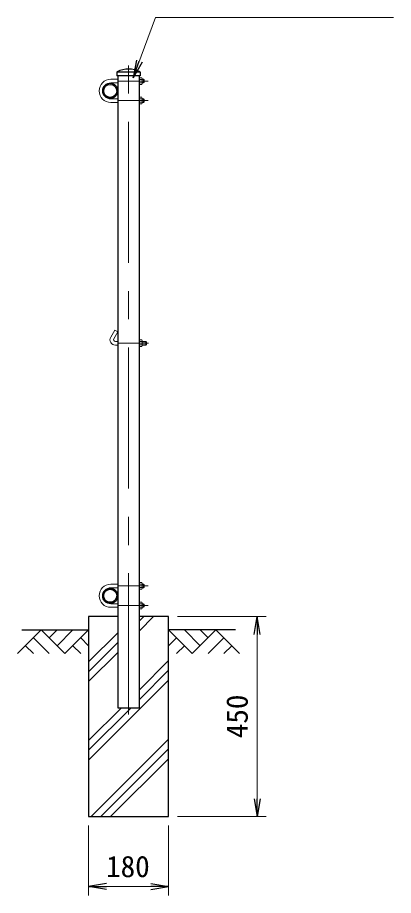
# Model space of a CAD drawing. Units: millimetres, scale not verified. Extents: x -4200 to 4200, y -2970 to 2970.
# Drawn here: x -293 to 552, y -1167 to 808 of the extents above; entities that cross this region are included whole.
import ezdxf
from ezdxf.enums import TextEntityAlignment as Align

# ---------------------------------------------------------------- set-up
doc = ezdxf.new("R2010")
doc.units = ezdxf.units.MM
doc.header["$LTSCALE"] = 10
doc.linetypes.add('USER1', pattern=[50.8, 31.75, -6.35, 6.35, -6.35])
for name, color, linetype, lineweight in [('0-0_D-STR1', 1, 'Continuous', 25), ('0-1_D-STR3', 3, 'Continuous', 13), ('0-2_D-BMK', 2, 'USER1', 13), ('0-3_D-STR-DIM', 7, 'Continuous', 13), ('0-6_D-STR4', 7, 'Continuous', 25), ('0-7_D-BGD', 7, 'Continuous', 25), ('0-8_D-DCR-HCH', 7, 'Continuous', 13), ('0-9_D-STR-TXT', 7, 'Continuous', 13)]:
    doc.layers.add(name, color=color, linetype=linetype, lineweight=lineweight)
doc.layers.add('0-4_0', color=7, linetype='Continuous')
doc.styles.add('ＭＳ ゴシック', font='')
doc.styles.get('ＭＳ ゴシック').set_extended_font_data('MS Gothic')

# ---------------------------------------------------------------- blocks, each defined once
blk = doc.blocks.new('_Open')
at = {"layer": '0-4_0'}
blk.add_line((-10, 1.667), (0, 0), dxfattribs=at)
blk.add_lwpolyline([(-10, -1.667), (0, 0), (-10, 0)], dxfattribs=at)

msp = doc.modelspace()

# ---------------------------------------------------------------- linework, layer by layer
at = {"layer": '0-0_D-STR1'}
for p, q in [((-69.57, 685.33), (-69.57, 677)), ((-17.37, 685), (-69.57, 685)), ((-17.37, 677), (-69.57, 677)), ((-17.37, 685.33), (-17.37, 677))]:
    msp.add_line(p, q, dxfattribs=at)
msp.add_lwpolyline([(-67.77, 677), (-67.77, -745), (-19.17, -745), (-19.17, 677)], dxfattribs=at)
for centre, radius in [((-84.77, 643), 17), ((-84.77, 643), 14.7), ((-84.77, -493), 17), ((-84.77, -493), 14.7)]:
    msp.add_circle(centre, radius, dxfattribs=at)
for centre, radius, start, end in [((-43.47, 632.66), 59.34, 64.40505, 115.59495), ((-68.57, 685.33), 1, 122.29827, 180), ((-18.37, 685.33), 1, 0, 57.70173)]:
    msp.add_arc(centre, radius, start, end, dxfattribs=at)
at = {"layer": '0-1_D-STR3'}
for p, q in [((-19.17, 672.5), (-13.37, 672.5)), ((-19.17, 672.5), (-19.17, 657.5)), ((-83.77, 669), (-67.77, 669)), ((-83.77, 661), (-67.77, 661)), ((-13.37, 668.75), (-19.17, 668.75)), ((-13.37, 661.25), (-19.17, 661.25)), ((-19.17, 657.5), (-13.37, 657.5)), ((-12.67, 670.92), (-12.67, 659.35)), ((-12.67, 669), (-9.97, 669)), ((-12.67, 668.3), (-9.27, 668.3)), ((-12.67, 661.7), (-9.27, 661.7)), ((-12.67, 661), (-9.97, 661)), ((-9.97, 661), (-8.77, 662.2)), ((-8.77, 667.8), (-8.77, 662.2)), ((-83.77, 625), (-67.77, 625)), ((-83.77, 617), (-67.77, 617)), ((-13.37, 624.75), (-19.17, 624.75)), ((-13.37, 617.25), (-19.17, 617.25)), ((-19.17, 613.5), (-13.37, 613.5)), ((-12.67, 615.08), (-12.67, 626.65)), ((-12.67, 625), (-10.34, 625)), ((-12.67, 624.3), (-9.64, 624.3)), ((-12.67, 617.7), (-9.64, 617.7)), ((-12.67, 617), (-10.34, 617)), ((-8.77, 623.8), (-9.97, 625)), ((-9.97, 625), (-9.97, 617)), ((-9.97, 617), (-8.77, 618.2)), ((-8.77, 623.8), (-8.77, 618.2)), ((-74.7, 104.59), (-83.7, 89)), ((-67.77, 100.59), (-76.77, 85)), ((-67.77, 100.59), (-74.7, 104.59)), ((-19.17, 82.5), (-19.17, 67.5)), ((-19.17, 82.5), (-13.37, 82.5)), ((-12.67, 80.92), (-12.67, 69.35)), ((-73.31, 79), (-67.77, 79)), ((-73.31, 71), (-67.77, 71)), ((-13.37, 78.75), (-19.17, 78.75)), ((-13.37, 71.25), (-19.17, 71.25)), ((-19.17, 67.5), (-13.37, 67.5)), ((-12.67, 79), (-4.51, 79)), ((-12.67, 78.3), (-3.81, 78.3)), ((-12.67, 71.7), (-3.81, 71.7)), ((-12.67, 71), (-4.51, 71)), ((-4.51, 79), (-4.51, 71)), ((-3.31, 77.8), (-4.51, 79)), ((-4.51, 71), (-3.31, 72.2)), ((-3.31, 77.8), (-3.31, 72.2)), ((-83.77, -467), (-67.77, -467)), ((-19.17, -463.5), (-19.17, -478.5)), ((-19.17, -463.5), (-13.37, -463.5)), ((-13.37, -467.25), (-19.17, -467.25)), ((-12.67, -465.08), (-12.67, -476.65)), ((-12.67, -467), (-9.97, -467)), ((-12.67, -467.7), (-9.27, -467.7)), ((-9.97, -475), (-8.77, -473.8)), ((-8.77, -468.2), (-8.77, -473.8)), ((-83.77, -475), (-67.77, -475)), ((-13.37, -474.75), (-19.17, -474.75)), ((-19.17, -478.5), (-13.37, -478.5)), ((-12.67, -474.3), (-9.27, -474.3)), ((-12.67, -475), (-9.97, -475)), ((-83.77, -511), (-67.77, -511)), ((-13.37, -511.25), (-19.17, -511.25)), ((-12.67, -520.92), (-12.67, -509.35)), ((-12.67, -511), (-10.34, -511)), ((-12.67, -511.7), (-9.64, -511.7)), ((-8.77, -512.2), (-9.97, -511)), ((-9.97, -511), (-9.97, -519)), ((-8.77, -512.2), (-8.77, -517.8)), ((-83.77, -519), (-67.77, -519)), ((-13.37, -518.75), (-19.17, -518.75)), ((-19.17, -522.5), (-13.37, -522.5)), ((-12.67, -518.3), (-9.64, -518.3)), ((-12.67, -519), (-10.34, -519)), ((-9.97, -519), (-8.77, -517.8))]:
    msp.add_line(p, q, dxfattribs=at)
for points in [[(-8.77, 667.8), (-9.97, 669), (-9.97, 661)], [(-19.17, 613.5), (-19.17, 628.5), (-13.37, 628.5)], [(-8.77, -468.2), (-9.97, -467), (-9.97, -475)], [(-19.17, -522.5), (-19.17, -507.5), (-13.37, -507.5)]]:
    msp.add_lwpolyline(points, dxfattribs=at)
for centre, radius, start, end in [((-15.47, 670.62), 2.81, 318.21899, 41.78101), ((-83.77, 643), 26, 90, 270), ((-83.77, 643), 18, 90, 270), ((-23.07, 665), 10.39, 338.85295, 21.14705), ((-15.53, 659.37), 2.86, 319.0514, 40.9486), ((-23.07, 621), 10.39, 338.85295, 21.14705), ((-15.53, 626.62), 2.86, 319.0514, 40.9486), ((-15.47, 615.37), 2.81, 318.21899, 41.78101), ((-73.31, 83), 12, 150, 270), ((-73.31, 83), 4, 150, 270), ((-15.47, 80.62), 2.81, 318.21899, 41.78101), ((-23.07, 75), 10.39, 338.85295, 21.14705), ((-15.53, 69.37), 2.86, 319.0514, 40.9486), ((-83.77, -493), 26, 90, 270), ((-23.07, -471), 10.39, 338.85295, 21.14705), ((-15.47, -465.38), 2.81, 318.21899, 41.78101), ((-83.77, -493), 18, 90, 270), ((-15.53, -476.63), 2.86, 319.0514, 40.9486), ((-23.07, -515), 10.39, 338.85295, 21.14705), ((-15.53, -509.38), 2.86, 319.0514, 40.9486), ((-15.47, -520.63), 2.81, 318.21899, 41.78101)]:
    msp.add_arc(centre, radius, start, end, dxfattribs=at)
at = {"layer": '0-2_D-BMK'}
for p, q in [((-43.47, -760), (-43.47, 700)), ((-67.77, 665), (0.82, 665)), ((-67.77, 621), (0.82, 621)), ((-67.77, 75), (1.58, 75)), ((-67.77, -471), (0.82, -471)), ((-67.77, -515), (0.82, -515))]:
    msp.add_line(p, q, dxfattribs=at)
at = {"layer": '0-3_D-STR-DIM'}
for p, q in [((66.53, -540), (265.54, -540)), ((245.54, -950), (245.54, -580)), ((66.53, -990), (265.54, -990)), ((-133.47, -1010), (-133.47, -1167.32)), ((46.53, -1010), (46.53, -1167.32)), ((-93.47, -1147.32), (6.53, -1147.32))]:
    msp.add_line(p, q, dxfattribs=at)
at = {"layer": '0-6_D-STR4'}
msp.add_line((46.53, -540), (-19.17, -540), dxfattribs=at)
msp.add_lwpolyline([(-67.77, -540), (-133.47, -540), (-133.47, -990), (46.53, -990), (46.53, -540)], dxfattribs=at)
at = {"layer": '0-7_D-BGD'}
for p, q in [((-283.47, -570), (-133.47, -570)), ((196.53, -570), (46.53, -570))]:
    msp.add_line(p, q, dxfattribs=at)
at = {"layer": '0-8_D-DCR-HCH'}
for p, q in [((-19.17, -571.81), (12.64, -540)), ((-19.17, -549.72), (-9.46, -540)), ((-239.9, -570), (-293.11, -623.21)), ((-239.9, -570), (-186.68, -623.21)), ((-222.16, -587.74), (-204.42, -570)), ((-204.42, -605.47), (-168.95, -570)), ((-186.68, -623.21), (-133.47, -570)), ((99.74, -623.21), (46.53, -570)), ((117.48, -605.47), (82, -570)), ((152.95, -570), (99.74, -623.21)), ((135.31, -587.83), (117.48, -570)), ((152.95, -570), (206.16, -623.21)), ((-257.63, -587.74), (-222, -623.21)), ((-151.21, -587.74), (-133.47, -605.39)), ((-133.47, -641.92), (-67.77, -576.22)), ((64.27, -587.74), (46.53, -605.39)), ((170.69, -587.74), (135.05, -623.21)), ((-275.37, -605.47), (-257.55, -623.21)), ((-168.95, -605.47), (-151.13, -623.21)), ((-133.47, -664.02), (-67.77, -598.32)), ((82, -605.47), (64.18, -623.21)), ((188.43, -605.47), (170.61, -623.21)), ((-133.47, -686.11), (-67.77, -620.41)), ((-19.17, -704.4), (46.53, -638.7)), ((-19.17, -726.49), (46.53, -660.79)), ((-133.47, -862.89), (46.53, -682.89)), ((-133.47, -840.79), (-37.68, -745)), ((-133.47, -818.7), (-59.78, -745)), ((-128, -990), (46.53, -815.47)), ((-105.9, -990), (46.53, -837.57)), ((-83.81, -990), (46.53, -859.67))]:
    msp.add_line(p, q, dxfattribs=at)
at = {"layer": '0-9_D-STR-TXT'}
msp.add_lwpolyline([(551.92, 808), (17.24, 808), (-32.79, 674.44)], dxfattribs=at)

# ---------------------------------------------------------------- block references
at = {"layer": '0-3_D-STR-DIM', "xscale": 4, "yscale": 4}
for p, rotation in [((245.54, -540), 90), ((245.54, -990), 270), ((-133.47, -1147.32), 180)]:
    msp.add_blockref('_Open', p, dxfattribs=dict(at, rotation=rotation))
msp.add_blockref('_Open', (46.53, -1147.32), dxfattribs=at)
at = {"layer": '0-9_D-STR-TXT', "xscale": 4, "yscale": 4, "rotation": 249.46512}
msp.add_blockref('_Open', (-33.49, 672.57), dxfattribs=at)

# ---------------------------------------------------------------- texts
at = {"layer": '0-3_D-STR-DIM', "style": 'ＭＳ ゴシック'}
msp.add_text('450', height=48.09, rotation=90, dxfattribs=at).set_placement((238.79, -813.5), align=Align.BOTTOM_LEFT)
msp.add_text('180', height=48.09, dxfattribs=at).set_placement((-94.12, -1140.57), align=Align.BOTTOM_LEFT)

doc.saveas('drawing.dxf')
